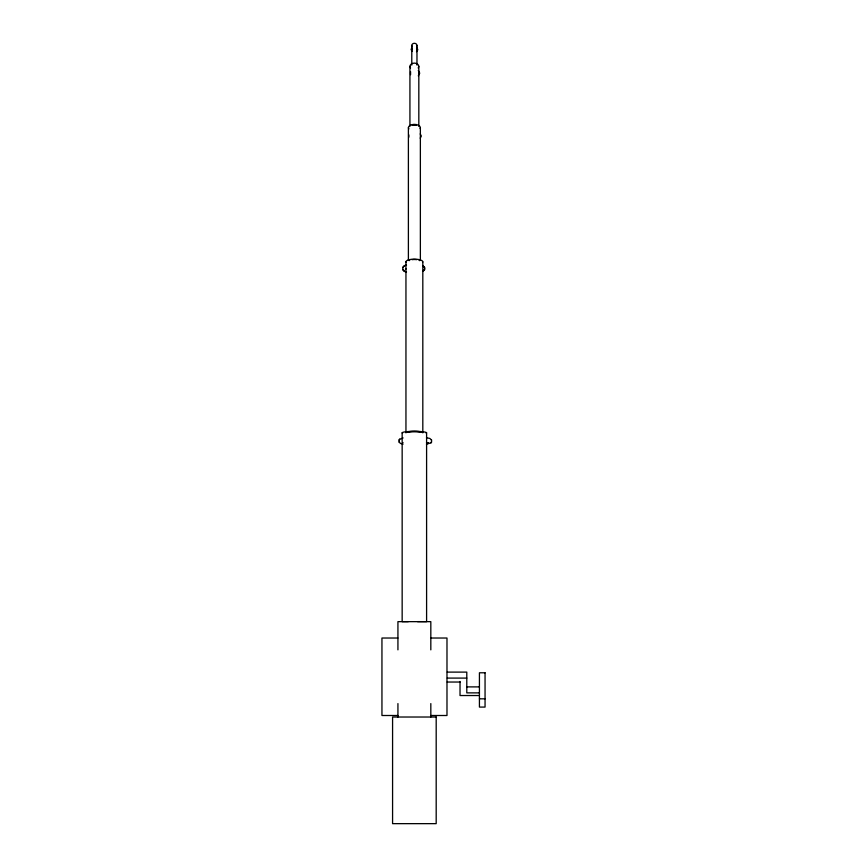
<?xml version="1.0" encoding="UTF-8"?>
<svg xmlns="http://www.w3.org/2000/svg" width="867" height="867" viewBox="0 0 867 867"><rect width="100%" height="100%" fill="white"/><g stroke="black" fill="none" stroke-linecap="round" stroke-linejoin="round"><path stroke-width="1.3" d="M416.821 49.722L416.561 48.628M399.156 439.894L399.156 442.148M431.484 442.148L431.484 439.894M406.525 265.064C401.551 265.324 401.551 271.761 406.525 272.021M423.172 271.089L424.949 268.542L423.172 265.996M408.834 134.894L408.834 137.203M412.226 48.855L412.107 49.722M410.568 71.658L410.568 74.703M399.535 439.341L403.112 437.933M426.499 444.272L431.105 442.701M399.015 440.111L399.665 439.135M430.964 442.918L431.625 441.932M405.734 268.846L405.388 269.334L405.984 268.727M402.754 267.535L403.372 266.657M424.115 270.428L424.732 269.55M411.836 47.761L411.11 49.473L412.118 51.456M420.235 138.2L421.329 136.043L420.235 133.886M418.295 75.852L419.736 73.175L418.295 70.509M416.485 51.684L417.786 49.831L417.092 47.761M403.025 442.538L402.591 442.874M423.042 271.165L423.66 270.807M403.827 266.277L404.911 265.66M402.158 432.839L402.158 621.65L408.27 621.639M426.597 432.839L426.597 621.65L417.536 621.628M397.877 638.025L381.946 638.025L381.946 715.503L397.877 715.503M431.051 638.025L446.982 638.025L446.982 715.503L431.051 715.503M447.307 672.109L466.793 672.109L466.793 692.874L479.429 692.874M447.307 678.092L466.793 678.092M447.209 682.036L460.03 682.036M466.793 686.892L479.429 686.892M479.429 695.529L460.03 695.529L460.03 681.451M479.429 698.824L485.054 698.824M426.499 437.77L429.815 438.431L431.625 440.111M426.499 442.538L428.385 443.048L427.713 442.701M403.112 444.11L400.435 443.416L399.015 441.932M423.66 266.277L423.042 265.931M403.827 270.807L404.911 271.425M424.115 266.657L424.732 267.535M402.754 269.55L403.372 270.428M430.823 649.86L430.823 621.65L397.931 621.65L397.931 649.86M430.823 703.592L430.823 717.02M422.814 261.801L422.814 432.839M420.365 127.677L420.365 260.458M418.826 66.38L418.826 126.322M416.973 45.442L416.973 65.079M411.782 45.442L411.782 65.079M409.928 66.38L409.928 126.322M408.39 127.677L408.39 260.458M405.951 261.801L405.951 432.839M397.931 703.592L397.931 717.02M408.856 128.934A5.971 3.316 0 0 1 413.993 124.371A5.971 3.316 0 0 1 420.148 128.522M412.161 125.238A4.422 2.861 0 0 1 413.797 124.881M414.957 124.881A4.422 2.861 0 0 1 416.593 125.238M410.535 67.994A4.422 3.273 0 0 1 414.383 63.107A4.422 3.273 0 0 1 418.219 67.994M407.696 432.21A8.432 1.03 0 0 1 421.069 432.21M409.213 260.642A5.971 2.33 0 0 1 409.636 260.393M412.085 259.666A5.971 2.33 0 0 1 416.669 259.666M419.119 260.393A5.971 2.33 0 0 1 419.552 260.642M412.324 46.688A2.547 2.124 0 0 1 412.594 43.924A2.547 2.124 0 0 1 415.922 43.74A2.547 2.124 0 0 1 416.615 46.46M413.223 125.314A4.433 2.46 0 0 1 413.797 125.26M414.957 125.26A4.433 2.46 0 0 1 415.531 125.314M406.601 432.243A8.421 1.55 0 0 1 414.383 431.289A8.421 1.55 0 0 1 422.153 432.243M406.244 262.495A8.421 2.666 0 0 1 413.83 259.135A8.421 2.666 0 0 1 422.728 262.148M402.57 433.218A12.225 1.485 0 0 1 414.383 431.343A12.225 1.485 0 0 1 426.185 433.218M485.054 672.781L479.429 672.781L479.429 707.082L485.054 707.082L485.054 672.781M436.188 717.02L392.578 717.02L392.578 823.65L436.188 823.65L436.188 717.02M427.518 442.69L426.727 442.56L427.496 442.712"/></g></svg>
